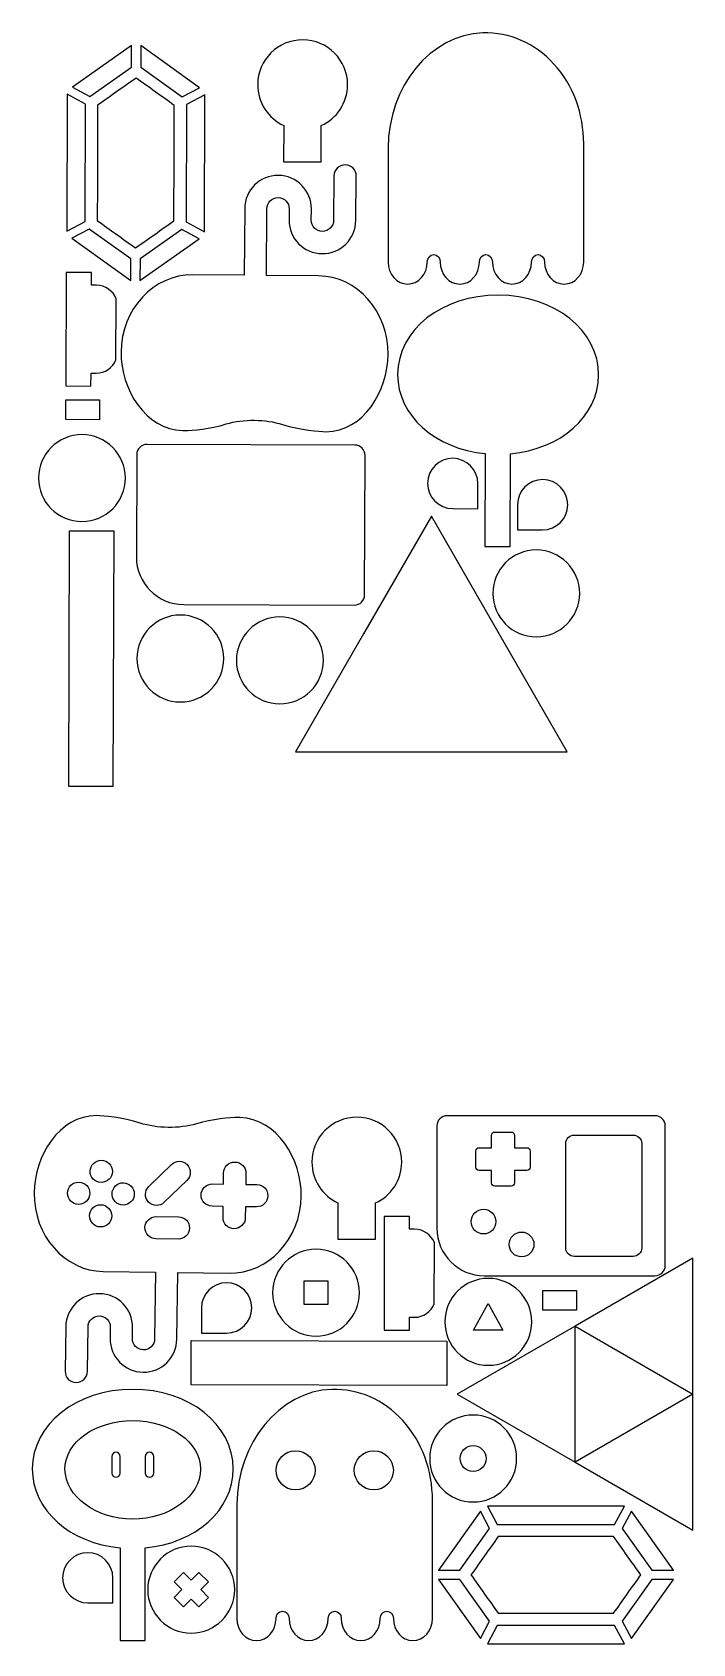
# Model space of a CAD drawing. Extents: x 10 to 3877, y -272 to 1728.
# Drawn here: x 3380 to 3606, y 1176 to 1728 of the extents above; entities that cross this region are included whole.
import ezdxf

# ---------------------------------------------------------------- set-up
doc = ezdxf.new("R2010")
doc.units = 0
doc.layers.add('Calque_1', color=7, linetype='CONTINUOUS')

msp = doc.modelspace()

# ---------------------------------------------------------------- linework, layer by layer
at = {"layer": 'Calque_1', "color": 7}
for p, q in [((3413.65961, 1723.258439), (3393.400014, 1708.977454)), ((3413.634637, 1715.894893), (3413.65961, 1723.258439)), ((3416.805562, 1723.24777), (3416.78059, 1715.884224)), ((3436.967657, 1708.8297), (3416.805562, 1723.24777)), ((3472.304803, 1725.230854), (3472.304803, 1725.230854)), ((3399.319421, 1705.803824), (3413.634637, 1715.894893)), ((3416.78059, 1715.884224), (3431.027032, 1705.696292)), ((3558.352519, 1716.937118), (3558.352519, 1716.937118)), ((3391.581457, 1706.576401), (3391.422283, 1659.641258)), ((3397.86184, 1703.208361), (3391.581457, 1706.576401)), ((3393.400014, 1708.977454), (3399.319421, 1705.803824)), ((3431.027032, 1705.696292), (3436.967657, 1708.8297)), ((3438.770059, 1706.416367), (3432.466804, 1703.091002)), ((3438.61089, 1659.482664), (3438.770059, 1706.416367)), ((3397.725366, 1662.966623), (3397.86184, 1703.208361)), ((3402.03889, 1702.844312), (3402.03889, 1702.844312)), ((3432.466804, 1703.091002), (3432.330329, 1662.849265)), ((3465.760241, 1695.888807), (3465.716314, 1683.445093)), ((3478.597948, 1683.39962), (3478.641875, 1695.843334)), ((3568.523332, 1649.099921), (3568.523332, 1689.618921)), ((3501.530007, 1688.138846), (3501.530007, 1649.100104)), ((3465.716314, 1683.445093), (3478.597948, 1683.39962)), ((3482.982812, 1678.612223), (3482.852259, 1663.368082)), ((3490.47424, 1663.302806), (3490.604793, 1678.546947)), ((3452.396614, 1667.440179), (3452.200783, 1644.573878)), ((3459.822586, 1644.508604), (3460.018417, 1667.374905)), ((3467.640577, 1667.309627), (3467.607939, 1663.498637)), ((3391.422283, 1659.641258), (3397.725366, 1662.966623)), ((3432.330329, 1662.849265), (3438.61089, 1659.482664)), ((3475.230277, 1663.433358), (3475.262915, 1667.244348)), ((3399.165309, 1660.361333), (3393.224513, 1657.227925)), ((3393.224513, 1657.227925), (3413.386779, 1642.809855)), ((3413.411752, 1650.173401), (3399.165309, 1660.361333)), ((3416.532737, 1642.800626), (3436.792155, 1657.080171)), ((3430.87292, 1660.253801), (3416.557704, 1650.162732)), ((3436.792155, 1657.080171), (3430.87292, 1660.253801)), ((3391.249918, 1645.554341), (3391.112592, 1606.652773)), ((3399.885895, 1645.523855), (3391.249918, 1645.554341)), ((3399.87041, 1641.137297), (3399.885895, 1645.523855)), ((3413.386779, 1642.809855), (3413.411752, 1650.173401)), ((3416.557704, 1650.162732), (3416.532737, 1642.800626)), ((3401.616278, 1641.131134), (3399.87041, 1641.137297)), ((3452.200783, 1644.573878), (3434.643216, 1644.724244)), ((3477.700282, 1644.355496), (3459.822586, 1644.508604)), ((3477.700282, 1644.355496), (3477.700282, 1644.355496)), ((3408.307112, 1615.561264), (3408.381115, 1636.524849)), ((3539.308143, 1637.749587), (3539.308143, 1637.749587)), ((3391.112592, 1606.652773), (3399.748569, 1606.622288)), ((3399.748569, 1606.622288), (3399.764055, 1611.009017)), ((3399.764055, 1611.009017), (3401.509923, 1611.002853)), ((3391.088691, 1595.121226), (3391.112586, 1601.89027)), ((3391.112586, 1601.89027), (3402.671909, 1601.849464)), ((3402.671909, 1601.849464), (3402.648013, 1595.080421)), ((3402.648013, 1595.080421), (3391.088691, 1595.121226)), ((3431.194364, 1591.395106), (3431.563976, 1591.39194)), ((3490.130903, 1586.387178), (3418.944443, 1586.628597)), ((3415.421662, 1583.1299), (3415.302799, 1548.081211)), ((3493.467781, 1535.069534), (3493.629872, 1582.864668)), ((3523.713446, 1581.850022), (3523.713446, 1581.850022)), ((3534.819981, 1583.456497), (3534.712231, 1551.684478)), ((3543.320201, 1551.655286), (3543.427952, 1583.427305)), ((3554.499008, 1574.572226), (3554.499008, 1574.572226)), ((3532.263031, 1564.604889), (3532.292224, 1573.212859)), ((3523.655061, 1564.634081), (3532.263031, 1564.604889)), ((3545.861844, 1565.993448), (3545.832652, 1557.385478)), ((3392.113729, 1469.479802), (3392.422787, 1557.029703)), ((3392.422787, 1557.029703), (3407.593543, 1556.976149)), ((3396.656212, 1560.204699), (3396.656212, 1560.204699)), ((3407.593543, 1556.976149), (3407.284485, 1469.426248)), ((3516.343859, 1562.003011), (3493.062102, 1521.677307)), ((3539.625871, 1521.677307), (3516.343859, 1562.003011)), ((3545.832652, 1557.385478), (3554.440622, 1557.356285)), ((3534.712231, 1551.684478), (3543.320201, 1551.655286)), ((3493.467781, 1535.069534), (3493.467781, 1535.069534)), ((3567.170009, 1535.588266), (3567.170009, 1535.588266)), ((3431.504034, 1531.768489), (3489.944998, 1531.570294)), ((3430.372968, 1528.152128), (3430.372968, 1528.152128)), ((3464.455702, 1527.508293), (3464.455702, 1527.508293)), ((3493.062102, 1521.677307), (3469.779833, 1481.352133)), ((3562.907619, 1481.352133), (3539.625871, 1521.677307)), ((3469.779833, 1481.352133), (3516.343859, 1481.352133)), ((3516.343859, 1481.352133), (3562.907619, 1481.352133)), ((3407.284485, 1469.426248), (3392.113729, 1469.479802)), ((3450.75021, 1356.00454), (3450.380619, 1356.009567)), ((3490.847285, 1356.138138), (3490.847285, 1356.138138)), ((3518.248947, 1353.128099), (3518.248947, 1318.079209)), ((3592.946711, 1356.638723), (3521.759842, 1356.638723)), ((3596.457606, 1305.332691), (3596.457606, 1353.128099)), ((3536.986193, 1345.681683), (3536.986193, 1349.914931)), ((3538.129512, 1351.058385), (3543.664026, 1351.058385)), ((3544.807344, 1349.914931), (3544.807344, 1345.681412)), ((3562.376191, 1311.322878), (3562.376191, 1347.137777)), ((3565.257874, 1350.020003), (3585.510462, 1350.020003)), ((3585.510462, 1350.020003), (3585.510462, 1350.020138)), ((3588.392146, 1347.137912), (3588.392146, 1311.322878)), ((3531.609085, 1339.004122), (3531.609085, 1344.538364)), ((3532.752403, 1345.681683), (3536.986193, 1345.681683)), ((3544.807344, 1345.681412), (3549.04127, 1345.681412)), ((3550.184453, 1344.538093), (3550.184453, 1339.003444)), ((3403.318897, 1341.403645), (3403.318897, 1341.403645)), ((3419.559953, 1332.442729), (3427.285367, 1339.960784)), ((3445.134309, 1333.211679), (3445.186148, 1337.022456)), ((3452.807704, 1336.918779), (3452.755865, 1333.108001)), ((3536.986193, 1337.860939), (3532.752403, 1337.860939)), ((3536.986193, 1333.626878), (3536.986193, 1337.860939)), ((3549.04127, 1337.860397), (3544.807344, 1337.860397)), ((3544.807344, 1337.860397), (3544.807344, 1333.626335)), ((3395.593484, 1333.88559), (3395.593484, 1333.88559)), ((3410.836952, 1333.678231), (3410.836952, 1333.678231)), ((3419.559953, 1332.442729), (3419.559953, 1332.442729)), ((3432.60071, 1334.499017), (3424.875296, 1326.980962)), ((3441.323532, 1333.263517), (3445.134309, 1333.211679)), ((3441.323532, 1333.263517), (3441.323532, 1333.263517)), ((3452.755865, 1333.108001), (3456.567, 1333.056158)), ((3538.129648, 1332.48383), (3538.129512, 1332.48383)), ((3538.129648, 1332.483288), (3538.129648, 1332.48383)), ((3543.664026, 1332.483288), (3538.129648, 1332.483288)), ((3403.111538, 1326.160176), (3403.111538, 1326.160176)), ((3445.030987, 1325.58994), (3441.220209, 1325.641778)), ((3444.979148, 1321.779162), (3445.030987, 1325.58994)), ((3452.652545, 1325.486441), (3452.600704, 1321.675485)), ((3456.463323, 1325.434602), (3452.652545, 1325.486441)), ((3484.355383, 1326.784394), (3484.333785, 1314.340622)), ((3497.21548, 1314.318263), (3497.237079, 1326.762036)), ((3422.113946, 1322.090201), (3429.73568, 1321.986521)), ((3500.2366, 1322.127276), (3500.169079, 1283.225525)), ((3508.872618, 1322.112287), (3500.2366, 1322.127276)), ((3508.865005, 1317.725708), (3508.872618, 1322.112287)), ((3529.980266, 1320.373438), (3529.980266, 1320.373438)), ((3429.631822, 1314.364789), (3422.010087, 1314.468469)), ((3429.631822, 1314.364789), (3429.631822, 1314.364789)), ((3484.333785, 1314.340622), (3497.21548, 1314.318263)), ((3510.610881, 1317.722678), (3508.865005, 1317.725708)), ((3517.347587, 1292.164855), (3517.383973, 1313.128538)), ((3543.014884, 1312.552559), (3543.014884, 1312.552559)), ((3585.510462, 1308.440923), (3565.257874, 1308.440923)), ((3403.97805, 1303.279134), (3421.854748, 1303.035955)), ((3403.97805, 1303.279134), (3403.97805, 1303.279134)), ((3421.854748, 1303.035955), (3421.543711, 1280.17093)), ((3429.165088, 1280.067256), (3429.476125, 1302.93228)), ((3429.476125, 1302.93228), (3447.032712, 1302.693455)), ((3605.891145, 1307.789895), (3565.565203, 1284.508111)), ((3596.457606, 1305.332691), (3596.457606, 1305.332691)), ((3605.891145, 1261.22634), (3605.891145, 1307.789895)), ((3446.205374, 1299.412551), (3446.205374, 1299.412551)), ((3472.822078, 1291.987451), (3472.822078, 1300.042372)), ((3472.822078, 1300.042372), (3480.876999, 1300.042372)), ((3480.876999, 1300.042372), (3480.876999, 1291.987451)), ((3534.50541, 1301.821525), (3592.946711, 1301.821525)), ((3480.876999, 1291.987451), (3472.822078, 1291.987451)), ((3491.737696, 1296.014988), (3491.737696, 1296.014988)), ((3530.821865, 1283.123738), (3535.850636, 1292.257933)), ((3535.850636, 1292.257933), (3540.879559, 1283.123738)), ((3554.514717, 1290.018535), (3554.526466, 1296.787611)), ((3554.526466, 1296.787611), (3566.085843, 1296.767547)), ((3566.085843, 1296.767547), (3566.074094, 1289.998472)), ((3437.597356, 1290.804531), (3437.597356, 1282.196511)), ((3508.805097, 1283.210535), (3508.812711, 1287.597285)), ((3508.812711, 1287.597285), (3510.558588, 1287.594255)), ((3566.074094, 1289.998472), (3554.514717, 1290.018535)), ((3391.108792, 1284.396424), (3390.901435, 1269.153135)), ((3398.52299, 1269.049457), (3398.730347, 1284.292747)), ((3406.351903, 1284.18907), (3406.300064, 1280.378292)), ((3413.921977, 1280.27461), (3413.973816, 1284.085388)), ((3437.597356, 1282.196511), (3446.205374, 1282.196511)), ((3500.169079, 1283.225525), (3508.805097, 1283.210535)), ((3565.565203, 1284.508111), (3525.240055, 1261.22634)), ((3540.879559, 1283.123738), (3530.821865, 1283.123738)), ((3565.565203, 1284.508111), (3605.891145, 1261.22634)), ((3565.565203, 1237.94454), (3565.565203, 1284.508111)), ((3434.07547, 1264.430007), (3434.101802, 1279.600835)), ((3434.101802, 1279.600835), (3521.652117, 1279.448875)), ((3521.652117, 1279.448875), (3521.625785, 1264.278047)), ((3535.850636, 1271.137797), (3535.850636, 1271.137797)), ((3521.625785, 1264.278047), (3434.07547, 1264.430007)), ((3414.057177, 1262.905864), (3414.057177, 1262.905864)), ((3525.240055, 1261.22634), (3565.565203, 1237.94454)), ((3605.891145, 1261.22634), (3565.565203, 1237.94454)), ((3605.891145, 1214.662237), (3605.891145, 1261.22634)), ((3530.665342, 1254.100334), (3530.665342, 1254.100334)), ((3506.555158, 1252.231598), (3506.555158, 1252.231598)), ((3406.883827, 1239.951144), (3406.883827, 1234.212464)), ((3408.318497, 1241.385814), (3408.318497, 1241.385814)), ((3409.753167, 1234.212464), (3409.753167, 1239.951144)), ((3418.361187, 1239.951144), (3418.361187, 1234.212464)), ((3419.795857, 1241.385814), (3419.795857, 1241.385814)), ((3421.230527, 1234.212464), (3421.230527, 1239.951144)), ((3565.565203, 1237.94454), (3605.891145, 1214.662237)), ((3463.131378, 1235.16534), (3463.131378, 1235.16534)), ((3530.665342, 1234.771454), (3530.665342, 1234.771454)), ((3496.628177, 1228.465974), (3496.628177, 1228.465974)), ((3449.732646, 1223.433327), (3449.732646, 1184.394584)), ((3516.725971, 1184.394402), (3516.725971, 1224.913401)), ((3533.137704, 1221.123299), (3518.788094, 1200.912253)), ((3536.291241, 1215.193163), (3533.137704, 1221.123299)), ((3582.480323, 1222.933703), (3535.544911, 1222.933703)), ((3535.544911, 1222.933703), (3538.891632, 1216.641934)), ((3579.133601, 1216.641934), (3582.480323, 1222.933703)), ((3584.88753, 1221.123299), (3581.733993, 1215.193163)), ((3599.23714, 1200.912253), (3584.88753, 1221.123299)), ((3414.057177, 1218.431094), (3414.057177, 1218.431094)), ((3526.151682, 1200.912253), (3536.291241, 1215.193163)), ((3538.891632, 1216.641934), (3579.133601, 1216.641934)), ((3581.733993, 1215.193163), (3591.873552, 1200.912253)), ((3434.085253, 1209.180126), (3434.085253, 1209.180126)), ((3578.783721, 1212.463674), (3578.783721, 1212.463674)), ((3398.652144, 1206.953734), (3398.652144, 1206.953734)), ((3409.753167, 1208.597866), (3409.753167, 1176.825665)), ((3418.361187, 1176.825665), (3418.361187, 1208.597866)), ((3407.260164, 1189.737695), (3407.260164, 1198.345714)), ((3428.201249, 1196.936395), (3431.440903, 1200.176048)), ((3431.440903, 1200.176048), (3434.085253, 1197.531698)), ((3434.085253, 1197.531698), (3436.729603, 1200.176048)), ((3436.729603, 1200.176048), (3439.969257, 1196.936395)), ((3518.788094, 1200.912253), (3526.151682, 1200.912253)), ((3591.873552, 1200.912253), (3599.23714, 1200.912253)), ((3430.845599, 1194.292045), (3428.201249, 1196.936395)), ((3428.201249, 1191.647694), (3430.845599, 1194.292045)), ((3439.969257, 1196.936395), (3437.324906, 1194.292045)), ((3437.324906, 1194.292045), (3439.969257, 1191.647542)), ((3526.151682, 1197.766283), (3518.789534, 1197.766283)), ((3518.789534, 1197.766283), (3533.137704, 1177.555409)), ((3536.291241, 1183.485373), (3526.151682, 1197.766283)), ((3591.873552, 1197.766283), (3581.733993, 1183.485373)), ((3584.88753, 1177.555409), (3599.23714, 1197.766283)), ((3599.23714, 1197.766283), (3591.873552, 1197.766283)), ((3398.652144, 1189.737695), (3407.260164, 1189.737695)), ((3431.440903, 1188.408041), (3428.201249, 1191.647694)), ((3434.085253, 1191.052391), (3431.440903, 1188.408041)), ((3436.729603, 1188.407888), (3434.085253, 1191.052391)), ((3439.969257, 1191.647542), (3436.729603, 1188.407888)), ((3533.137704, 1177.555409), (3536.291241, 1183.485373)), ((3538.891632, 1182.036774), (3535.546351, 1175.744833)), ((3579.133601, 1182.036774), (3538.891632, 1182.036774)), ((3582.480323, 1175.744833), (3579.133601, 1182.036774)), ((3581.733993, 1183.485373), (3584.88753, 1177.555409)), ((3409.753167, 1176.825665), (3418.361187, 1176.825665)), ((3535.546351, 1175.744833), (3582.480323, 1175.744833))]:
    msp.add_line(p, q, dxfattribs=at)
for points in [[(3472.304803, 1725.230854), (3463.818961, 1725.26081), (3456.890801, 1718.381392), (3456.860846, 1709.89555)], [(3487.640108, 1709.786896), (3487.670063, 1718.272739), (3480.790646, 1725.200898), (3472.304803, 1725.230854)], [(3533.997595, 1727.598873), (3516.095505, 1726.993008), (3501.530007, 1709.198317), (3501.530007, 1688.138846)], [(3558.352519, 1716.937118), (3551.794865, 1724.123815), (3543.193959, 1727.822985), (3533.997595, 1727.598873)], [(3415.194708, 1712.116623), (3410.809435, 1709.025853), (3406.424163, 1705.935083), (3402.03889, 1702.844312)], [(3428.287668, 1702.755293), (3423.923347, 1705.875737), (3419.559028, 1708.99618), (3415.194708, 1712.116623)], [(3568.523332, 1689.618921), (3568.523332, 1699.93809), (3564.912266, 1709.748207), (3558.352519, 1716.937118)], [(3456.860846, 1709.89555), (3456.838832, 1703.708063), (3460.490902, 1698.349602), (3465.760241, 1695.888807)], [(3478.641875, 1695.843334), (3483.928456, 1698.266866), (3487.618266, 1703.59941), (3487.640108, 1709.786896)], [(3402.03889, 1702.844312), (3401.99419, 1689.66372), (3401.94949, 1676.483128), (3401.90479, 1663.302536)], [(3428.153567, 1663.213517), (3428.198267, 1676.394109), (3428.242968, 1689.574701), (3428.287668, 1702.755293)], [(3463.92768, 1678.775414), (3457.624263, 1678.829398), (3452.450598, 1673.743597), (3452.396614, 1667.440179)], [(3475.262915, 1667.244348), (3475.316899, 1673.547766), (3470.231098, 1678.721431), (3463.92768, 1678.775414)], [(3486.826441, 1682.390575), (3484.71899, 1682.408624), (3483.000829, 1680.715923), (3482.982812, 1678.612223)], [(3490.604793, 1678.546947), (3490.62281, 1680.650647), (3488.933892, 1682.372527), (3486.826441, 1682.390575)], [(3460.018417, 1667.374905), (3460.036401, 1669.474853), (3461.758346, 1671.171274), (3463.862046, 1671.153257)], [(3463.862046, 1671.153257), (3465.965745, 1671.135241), (3467.65856, 1669.409397), (3467.640577, 1667.309627)], [(3401.90479, 1663.302536), (3406.268998, 1660.181989), (3410.633205, 1657.061441), (3414.997413, 1653.940895)], [(3414.997413, 1653.940895), (3419.382798, 1657.031768), (3423.768182, 1660.122642), (3428.153567, 1663.213517)], [(3467.607939, 1663.498637), (3467.553955, 1657.195219), (3472.639756, 1652.021554), (3478.943174, 1651.967571)], [(3479.00863, 1659.589729), (3476.90493, 1659.607745), (3475.212295, 1661.333588), (3475.230277, 1663.433358)], [(3478.943174, 1651.967571), (3485.246591, 1651.913587), (3490.420256, 1656.999388), (3490.47424, 1663.302806)], [(3482.852259, 1663.368082), (3482.834274, 1661.268133), (3481.11233, 1659.571713), (3479.00863, 1659.589729)], [(3514.928739, 1649.099921), (3514.928739, 1650.491377), (3515.929825, 1651.621797), (3517.16182, 1651.621797)], [(3517.16182, 1651.621797), (3518.393785, 1651.621797), (3519.394871, 1650.491255), (3519.394871, 1649.099921)], [(3532.793603, 1649.099921), (3532.793603, 1650.491377), (3533.79469, 1651.621797), (3535.026685, 1651.621797)], [(3535.026685, 1651.621797), (3536.258649, 1651.621797), (3537.259736, 1650.491255), (3537.259736, 1649.099921)], [(3550.658467, 1649.099921), (3550.658467, 1650.491377), (3551.659554, 1651.621797), (3552.891549, 1651.621797)], [(3552.891549, 1651.621797), (3554.123513, 1651.621797), (3555.1246, 1650.491255), (3555.1246, 1649.099921)], [(3501.530007, 1649.100104), (3501.530007, 1644.928014), (3504.535239, 1641.534112), (3508.229373, 1641.534112)], [(3508.229373, 1641.534112), (3511.923537, 1641.534112), (3514.928739, 1644.928014), (3514.928739, 1649.099921)], [(3519.394871, 1649.099921), (3519.394871, 1644.928014), (3522.400104, 1641.534112), (3526.094237, 1641.534112)], [(3526.094237, 1641.534112), (3529.788401, 1641.534112), (3532.793603, 1644.928014), (3532.793603, 1649.099921)], [(3537.259736, 1649.099921), (3537.259736, 1644.928014), (3540.264968, 1641.534112), (3543.959102, 1641.534112)], [(3543.959102, 1641.534112), (3547.653266, 1641.534112), (3550.658467, 1644.928014), (3550.658467, 1649.099921)], [(3555.1246, 1649.099921), (3555.1246, 1644.928014), (3558.129832, 1641.534112), (3561.823966, 1641.534112)], [(3561.823966, 1641.534112), (3565.51813, 1641.534112), (3568.523332, 1644.928014), (3568.523332, 1649.099921)], [(3408.381115, 1636.524849), (3407.306815, 1639.211942), (3404.68326, 1641.120307), (3401.616278, 1641.131134)], [(3434.643216, 1644.724244), (3421.209085, 1644.839296), (3410.176508, 1632.966147), (3410.050523, 1618.255433)], [(3501.515727, 1617.472109), (3501.641712, 1632.182823), (3490.958985, 1644.241946), (3477.700282, 1644.355496)], [(3539.308143, 1637.749587), (3520.000466, 1637.815066), (3504.835654, 1625.892671), (3504.783818, 1610.607784)], [(3573.647582, 1610.374242), (3573.699418, 1625.659129), (3558.615821, 1637.684107), (3539.308143, 1637.749587)], [(3410.050523, 1618.255433), (3409.941479, 1605.522834), (3418.409916, 1591.687538), (3431.194364, 1591.395106)], [(3401.509923, 1611.002853), (3404.576905, 1610.992027), (3407.213868, 1612.881822), (3408.307112, 1615.561264)], [(3480.250082, 1590.974984), (3493.248124, 1591.111462), (3501.407498, 1604.834727), (3501.515727, 1617.472109)], [(3504.783818, 1610.607784), (3504.735903, 1596.479236), (3517.622479, 1585.144615), (3534.819981, 1583.456497)], [(3543.427952, 1583.427305), (3560.636508, 1584.998739), (3573.599666, 1596.245694), (3573.647582, 1610.374242)], [(3431.563976, 1591.39194), (3434.921571, 1591.363185), (3440.380405, 1591.926188), (3446.081283, 1593.611579)], [(3446.081283, 1593.611579), (3452.053556, 1595.382188), (3459.450804, 1595.318836), (3465.384225, 1593.450017)], [(3465.384225, 1593.450017), (3471.465854, 1591.530441), (3478.024597, 1591.020663), (3480.250082, 1590.974984)], [(3396.656212, 1589.980862), (3388.44689, 1589.980862), (3381.76813, 1583.302102), (3381.76813, 1575.092781)], [(3411.544293, 1575.092781), (3411.544293, 1583.302102), (3404.865533, 1589.980862), (3396.656212, 1589.980862)], [(3418.944443, 1586.628597), (3417.005571, 1586.635173), (3415.428232, 1585.067145), (3415.421662, 1583.1299)], [(3493.629872, 1582.864668), (3493.636442, 1584.802048), (3492.069774, 1586.380603), (3490.130903, 1586.387178)], [(3523.713446, 1581.850022), (3518.96615, 1581.866122), (3515.092383, 1578.01854), (3515.076283, 1573.271245)], [(3532.292224, 1573.212859), (3532.308324, 1577.960155), (3528.460742, 1581.833922), (3523.713446, 1581.850022)], [(3381.76813, 1575.092781), (3381.76813, 1566.883459), (3388.44689, 1560.204699), (3396.656212, 1560.204699)], [(3396.656212, 1560.204699), (3404.865533, 1560.204699), (3411.544293, 1566.883459), (3411.544293, 1575.092781)], [(3554.499008, 1574.572226), (3549.751712, 1574.588326), (3545.877944, 1570.740744), (3545.861844, 1565.993448)], [(3563.077785, 1565.935063), (3563.093885, 1570.682359), (3559.246303, 1574.556126), (3554.499008, 1574.572226)], [(3515.076283, 1573.271245), (3515.060183, 1568.523949), (3518.907765, 1564.650181), (3523.655061, 1564.634081)], [(3554.440622, 1557.356285), (3559.187918, 1557.340185), (3563.061686, 1561.187767), (3563.077785, 1565.935063)], [(3415.302799, 1548.081211), (3415.272348, 1539.102151), (3422.526465, 1531.798935), (3431.504034, 1531.768489)], [(3552.281928, 1550.476348), (3544.072606, 1550.476348), (3537.393846, 1543.797588), (3537.393846, 1535.588266)], [(3567.170009, 1535.588266), (3567.170009, 1543.797588), (3560.491249, 1550.476348), (3552.281928, 1550.476348)], [(3489.944998, 1531.570294), (3491.88387, 1531.563719), (3493.46121, 1533.131882), (3493.467781, 1535.069534)], [(3537.393846, 1535.588266), (3537.393846, 1527.378945), (3544.072606, 1520.700185), (3552.281928, 1520.700185)], [(3552.281928, 1520.700185), (3560.491249, 1520.700185), (3567.170009, 1527.378945), (3567.170009, 1535.588266)], [(3430.372968, 1528.152128), (3422.163646, 1528.152128), (3415.484886, 1521.473368), (3415.484886, 1513.264046)], [(3445.261049, 1513.264046), (3445.261049, 1521.473368), (3438.582289, 1528.152128), (3430.372968, 1528.152128)], [(3464.455702, 1527.508293), (3456.246381, 1527.508293), (3449.567621, 1520.829533), (3449.567621, 1512.62021)], [(3479.343784, 1512.62021), (3479.343784, 1520.829533), (3472.665024, 1527.508293), (3464.455702, 1527.508293)], [(3415.484886, 1513.264046), (3415.484886, 1505.054725), (3422.163646, 1498.375965), (3430.372968, 1498.375965)], [(3430.372968, 1498.375965), (3438.582289, 1498.375965), (3445.261049, 1505.054725), (3445.261049, 1513.264046)], [(3449.567621, 1512.62021), (3449.567621, 1504.410888), (3456.246381, 1497.732129), (3464.455702, 1497.732129)], [(3464.455702, 1497.732129), (3472.665024, 1497.732129), (3479.343784, 1504.410888), (3479.343784, 1512.62021)], [(3401.697231, 1356.671815), (3388.698667, 1356.600827), (3380.470254, 1342.918847), (3380.298355, 1330.282169)], [(3416.550429, 1354.121914), (3410.47855, 1356.072107), (3403.922458, 1356.614924), (3401.697231, 1356.671815)], [(3435.852312, 1353.8631), (3429.871195, 1352.122604), (3422.47436, 1352.223224), (3416.550429, 1354.121914)], [(3450.380619, 1356.009567), (3447.023211, 1356.055239), (3441.56161, 1355.519747), (3435.852312, 1353.8631)], [(3471.758451, 1329.038023), (3471.931645, 1341.769912), (3463.533022, 1355.647699), (3450.75021, 1356.00454)], [(3490.847285, 1356.138138), (3482.361402, 1356.152867), (3475.445598, 1349.261028), (3475.430869, 1340.775145)], [(3506.210277, 1340.721722), (3506.225006, 1349.207605), (3499.333167, 1356.123409), (3490.847285, 1356.138138)], [(3521.759842, 1356.638723), (3519.820959, 1356.638723), (3518.248947, 1355.065355), (3518.248947, 1353.128099)], [(3596.457606, 1353.128099), (3596.457606, 1355.065491), (3594.885593, 1356.638723), (3592.946711, 1356.638723)], [(3536.986193, 1349.914931), (3536.986193, 1350.546447), (3537.498131, 1351.058385), (3538.129512, 1351.058385)], [(3543.664026, 1351.058385), (3544.295406, 1351.058385), (3544.807344, 1350.546447), (3544.807344, 1349.914931)], [(3562.376191, 1347.137777), (3562.376191, 1348.728905), (3563.665526, 1350.020003), (3565.257874, 1350.020003)], [(3585.510462, 1350.020138), (3587.102675, 1350.020138), (3588.392146, 1348.729041), (3588.392146, 1347.137912)], [(3531.609085, 1344.538364), (3531.609085, 1345.169745), (3532.120751, 1345.681683), (3532.752403, 1345.681683)], [(3549.04127, 1345.681412), (3549.672651, 1345.681412), (3550.184453, 1345.169474), (3550.184453, 1344.538093)], [(3403.215218, 1333.781911), (3401.111636, 1333.810526), (3399.427663, 1335.540945), (3399.456279, 1337.644527)], [(3399.456279, 1337.644527), (3399.484894, 1339.748109), (3401.215315, 1341.43226), (3403.318897, 1341.403645)], [(3407.077837, 1337.541029), (3407.049221, 1335.437446), (3405.3188, 1333.753295), (3403.215218, 1333.781911)], [(3403.318897, 1341.403645), (3405.42248, 1341.37503), (3407.106452, 1339.644611), (3407.077837, 1337.541029)], [(3427.285367, 1339.960784), (3428.038589, 1340.693788), (3429.019184, 1341.05404), (3429.994878, 1341.040767)], [(3429.994878, 1341.040767), (3430.970393, 1341.027497), (3431.941005, 1340.640703), (3432.67401, 1339.887481)], [(3432.67401, 1339.887481), (3434.143719, 1338.377235), (3434.110956, 1335.968726), (3432.60071, 1334.499017)], [(3445.186148, 1337.022456), (3445.214763, 1339.126039), (3446.941431, 1340.810062), (3449.048764, 1340.781396)], [(3449.048764, 1340.781396), (3451.156098, 1340.752729), (3452.836319, 1339.022361), (3452.807704, 1336.918779)], [(3475.430869, 1340.775145), (3475.419958, 1334.58763), (3479.081638, 1329.23573), (3484.355383, 1326.784394)], [(3497.237079, 1326.762036), (3502.519302, 1329.19505), (3506.199537, 1334.534206), (3506.210277, 1340.721722)], [(3532.752403, 1337.860939), (3532.120887, 1337.860939), (3531.609085, 1338.372605), (3531.609085, 1339.004122)], [(3550.184453, 1339.003444), (3550.184453, 1338.372063), (3549.672922, 1337.860397), (3549.04127, 1337.860397)], [(3391.730867, 1330.126651), (3391.759483, 1332.230233), (3393.489901, 1333.914206), (3395.593484, 1333.88559)], [(3395.593484, 1333.88559), (3397.697066, 1333.856975), (3399.381038, 1332.126556), (3399.352423, 1330.022974)], [(3406.974336, 1329.919292), (3407.002951, 1332.022874), (3408.73337, 1333.706846), (3410.836952, 1333.678231)], [(3410.836952, 1333.678231), (3412.940534, 1333.649616), (3414.624507, 1331.919197), (3414.595891, 1329.815615)], [(3419.486831, 1327.054262), (3418.016943, 1328.564511), (3418.049706, 1330.97302), (3419.559953, 1332.442729)], [(3437.46127, 1329.504395), (3437.489885, 1331.607977), (3439.216198, 1333.292184), (3441.323532, 1333.263517)], [(3456.567, 1333.056158), (3458.674334, 1333.027492), (3460.354555, 1331.297124), (3460.325939, 1329.193542)], [(3538.129512, 1332.48383), (3537.498131, 1332.48383), (3536.986193, 1332.995768), (3536.986193, 1333.626878)], [(3544.807344, 1333.626335), (3544.807344, 1332.995225), (3544.295678, 1332.483288), (3543.664026, 1332.483288)], [(3380.298355, 1330.282169), (3380.098254, 1315.572278), (3390.720088, 1303.459484), (3403.97805, 1303.279134)], [(3395.489806, 1326.264035), (3393.386224, 1326.29265), (3391.702252, 1328.023069), (3391.730867, 1330.126651)], [(3399.352423, 1330.022974), (3399.323807, 1327.919392), (3397.593389, 1326.235419), (3395.489806, 1326.264035)], [(3399.248922, 1322.401237), (3399.277537, 1324.50482), (3401.007956, 1326.188792), (3403.111538, 1326.160176)], [(3403.111538, 1326.160176), (3405.21512, 1326.131561), (3406.899093, 1324.401142), (3406.870477, 1322.29756)], [(3410.733275, 1326.056675), (3408.629693, 1326.085291), (3406.94572, 1327.81571), (3406.974336, 1329.919292)], [(3414.595891, 1329.815615), (3414.567276, 1327.712032), (3412.836857, 1326.02806), (3410.733275, 1326.056675)], [(3424.875296, 1326.980962), (3423.365049, 1325.511253), (3420.956541, 1325.544016), (3419.486831, 1327.054262)], [(3441.220209, 1325.641778), (3439.112876, 1325.670445), (3437.432655, 1327.400812), (3437.46127, 1329.504395)], [(3447.032712, 1302.693455), (3460.466092, 1302.510718), (3471.55835, 1314.328132), (3471.758451, 1329.038023)], [(3460.325939, 1329.193542), (3460.297324, 1327.089959), (3458.570656, 1325.405936), (3456.463323, 1325.434602)], [(3403.007861, 1318.538621), (3400.904279, 1318.567236), (3399.220306, 1320.297655), (3399.248922, 1322.401237)], [(3406.870477, 1322.29756), (3406.841862, 1320.193978), (3405.111443, 1318.510006), (3403.007861, 1318.538621)], [(3418.251148, 1318.331085), (3418.279764, 1320.434668), (3420.006434, 1322.11887), (3422.113946, 1322.090201)], [(3429.73568, 1321.986521), (3431.843014, 1321.957855), (3433.523235, 1320.227487), (3433.494619, 1318.123905)], [(3448.738088, 1317.916545), (3446.630754, 1317.945212), (3444.950533, 1319.67558), (3444.979148, 1321.779162)], [(3452.600704, 1321.675485), (3452.572089, 1319.571902), (3450.845421, 1317.887879), (3448.738088, 1317.916545)], [(3529.980266, 1320.373438), (3529.980266, 1322.713086), (3531.876713, 1324.609533), (3534.216496, 1324.609533)], [(3534.216496, 1316.137208), (3531.876713, 1316.136937), (3529.980266, 1318.033655), (3529.980266, 1320.373438)], [(3534.216496, 1324.609533), (3536.556144, 1324.609533), (3538.452863, 1322.713086), (3538.452863, 1320.373438)], [(3538.452863, 1320.373438), (3538.452863, 1318.033655), (3536.556415, 1316.137208), (3534.216496, 1316.137208)], [(3422.010087, 1314.468469), (3419.902754, 1314.497135), (3418.222533, 1316.227503), (3418.251148, 1318.331085)], [(3433.494619, 1318.123905), (3433.466004, 1316.020322), (3431.739334, 1314.33612), (3429.631822, 1314.364789)], [(3517.383973, 1313.128538), (3516.304853, 1315.8137), (3513.677878, 1317.717355), (3510.610881, 1317.722678)], [(3518.248947, 1318.079209), (3518.248947, 1309.100097), (3525.52779, 1301.821525), (3534.50541, 1301.821525)], [(3543.014884, 1312.552559), (3543.014884, 1314.892342), (3544.911196, 1316.788518), (3547.251115, 1316.788518)], [(3547.251115, 1316.788518), (3549.590898, 1316.788518), (3551.487481, 1314.892342), (3551.487481, 1312.552559)], [(3476.849615, 1310.903069), (3468.640293, 1310.903069), (3461.961534, 1304.22431), (3461.961534, 1296.014988)], [(3491.737696, 1296.014988), (3491.737696, 1304.22431), (3485.058936, 1310.903069), (3476.849615, 1310.903069)], [(3547.251115, 1308.316193), (3544.911331, 1308.316193), (3543.014884, 1310.21264), (3543.014884, 1312.552559)], [(3551.487481, 1312.552559), (3551.487481, 1310.21264), (3549.591169, 1308.316193), (3547.251115, 1308.316193)], [(3565.257874, 1308.440923), (3563.665526, 1308.440923), (3562.376191, 1309.731749), (3562.376191, 1311.322878)], [(3588.392146, 1311.322878), (3588.392146, 1309.731749), (3587.102675, 1308.440923), (3585.510462, 1308.440923)], [(3592.946711, 1301.821525), (3594.885593, 1301.821525), (3596.457606, 1303.395028), (3596.457606, 1305.332691)], [(3446.205374, 1299.412551), (3441.458053, 1299.412551), (3437.597356, 1295.551854), (3437.597356, 1290.804531)], [(3454.813394, 1290.804531), (3454.813394, 1295.551854), (3450.952697, 1299.412551), (3446.205374, 1299.412551)], [(3535.850636, 1300.913961), (3527.641314, 1300.913961), (3520.962554, 1294.235201), (3520.962554, 1286.02588)], [(3550.738717, 1286.02588), (3550.738717, 1294.235201), (3544.059957, 1300.913961), (3535.850636, 1300.913961)], [(3402.696822, 1295.673418), (3396.393757, 1295.75916), (3391.194533, 1290.69949), (3391.108792, 1284.396424)], [(3413.973816, 1284.085388), (3414.059557, 1290.388453), (3408.999887, 1295.587677), (3402.696822, 1295.673418)], [(3461.961534, 1296.014988), (3461.961534, 1287.805666), (3468.640293, 1281.126907), (3476.849615, 1281.126907)], [(3476.849615, 1281.126907), (3485.058936, 1281.126907), (3491.737696, 1287.805666), (3491.737696, 1296.014988)], [(3510.558588, 1287.594255), (3513.625585, 1287.588931), (3516.259152, 1289.483455), (3517.347587, 1292.164855)], [(3398.730347, 1284.292747), (3398.758912, 1286.392578), (3400.489381, 1288.080302), (3402.592964, 1288.051686)], [(3402.592964, 1288.051686), (3404.696546, 1288.023071), (3406.380465, 1286.288722), (3406.351903, 1284.18907)], [(3446.205374, 1282.196511), (3450.952697, 1282.196511), (3454.813394, 1286.057208), (3454.813394, 1290.804531)], [(3520.962554, 1286.02588), (3520.962554, 1277.816557), (3527.641314, 1271.137797), (3535.850636, 1271.137797)], [(3535.850636, 1271.137797), (3544.059957, 1271.137797), (3550.738717, 1277.816557), (3550.738717, 1286.02588)], [(3406.300064, 1280.378292), (3406.214323, 1274.075227), (3411.273993, 1268.876004), (3417.577058, 1268.790262)], [(3417.681095, 1276.411991), (3415.577513, 1276.440607), (3413.893415, 1278.174958), (3413.921977, 1280.27461)], [(3417.577058, 1268.790262), (3423.880123, 1268.70452), (3429.079347, 1273.76419), (3429.165088, 1280.067256)], [(3421.543711, 1280.17093), (3421.515147, 1278.0711), (3419.784677, 1276.383376), (3417.681095, 1276.411991)], [(3390.901435, 1269.153135), (3390.872819, 1267.049552), (3392.55304, 1265.319185), (3394.660374, 1265.290518)], [(3394.660374, 1265.290518), (3396.767707, 1265.261852), (3398.494375, 1266.945875), (3398.52299, 1269.049457)], [(3414.057177, 1262.905864), (3394.749389, 1262.905864), (3379.625098, 1250.932108), (3379.625098, 1235.647134)], [(3448.489257, 1235.647134), (3448.489257, 1250.932108), (3433.364966, 1262.905864), (3414.057177, 1262.905864)], [(3482.200235, 1262.893353), (3464.298145, 1262.287489), (3449.732646, 1244.492798), (3449.732646, 1223.433327)], [(3506.555158, 1252.231598), (3499.997504, 1259.418295), (3491.396599, 1263.117465), (3482.200235, 1262.893353)], [(3530.665342, 1254.100334), (3522.45602, 1254.100334), (3515.777261, 1247.421574), (3515.777261, 1239.212252)], [(3545.553423, 1239.212252), (3545.553423, 1247.421574), (3538.874663, 1254.100334), (3530.665342, 1254.100334)], [(3390.841348, 1235.595486), (3390.841348, 1244.757289), (3401.255617, 1252.210399), (3414.057177, 1252.210399)], [(3414.057177, 1252.210399), (3426.858738, 1252.210399), (3437.273007, 1244.757289), (3437.273007, 1235.595486)], [(3516.725971, 1224.913401), (3516.725971, 1235.232571), (3513.114905, 1245.042687), (3506.555158, 1252.231598)], [(3526.224544, 1239.212252), (3526.224544, 1241.660815), (3528.216626, 1243.652897), (3530.665342, 1243.652897)], [(3530.665342, 1243.652897), (3533.114058, 1243.652897), (3535.105987, 1241.660815), (3535.105987, 1239.212252)], [(3408.318497, 1241.385814), (3407.525125, 1241.385814), (3406.883827, 1240.743082), (3406.883827, 1239.951144)], [(3409.753167, 1239.951144), (3409.753167, 1240.743082), (3409.11187, 1241.385814), (3408.318497, 1241.385814)], [(3419.795857, 1241.385814), (3419.002485, 1241.385814), (3418.361187, 1240.743082), (3418.361187, 1239.951144)], [(3421.230527, 1239.951144), (3421.230527, 1240.743082), (3420.58923, 1241.385814), (3419.795857, 1241.385814)], [(3463.131378, 1235.16534), (3463.131378, 1238.859504), (3466.13661, 1241.864706), (3469.830744, 1241.864706)], [(3469.830744, 1241.864706), (3473.524878, 1241.864706), (3476.53011, 1238.859504), (3476.53011, 1235.16534)], [(3489.928811, 1235.16534), (3489.928811, 1238.859504), (3492.934044, 1241.864706), (3496.628177, 1241.864706)], [(3496.628177, 1241.864706), (3500.322341, 1241.864706), (3503.327543, 1238.859504), (3503.327543, 1235.16534)], [(3515.777261, 1239.212252), (3515.777261, 1231.002931), (3522.45602, 1224.324171), (3530.665342, 1224.324171)], [(3530.665342, 1234.771454), (3528.216779, 1234.771454), (3526.224544, 1236.763537), (3526.224544, 1239.212252)], [(3530.665342, 1224.324171), (3538.874663, 1224.324171), (3545.553423, 1231.002931), (3545.553423, 1239.212252)], [(3535.105987, 1239.212252), (3535.105987, 1236.763537), (3533.113905, 1234.771454), (3530.665342, 1234.771454)], [(3379.625098, 1235.647134), (3379.625098, 1221.518504), (3392.55004, 1210.227651), (3409.753167, 1208.597866)], [(3414.057177, 1218.431094), (3401.473687, 1218.431094), (3390.841348, 1226.291651), (3390.841348, 1235.595486)], [(3406.883827, 1234.212464), (3406.883827, 1233.420526), (3407.525125, 1232.777794), (3408.318497, 1232.777794)], [(3408.318497, 1232.777794), (3409.11187, 1232.777794), (3409.753167, 1233.420526), (3409.753167, 1234.212464)], [(3437.273007, 1235.595486), (3437.273007, 1226.291651), (3426.640668, 1218.431094), (3414.057177, 1218.431094)], [(3418.361187, 1208.597866), (3435.564315, 1210.227651), (3448.489257, 1221.518504), (3448.489257, 1235.647134)], [(3418.361187, 1234.212464), (3418.361187, 1233.420526), (3419.002485, 1232.777794), (3419.795857, 1232.777794)], [(3419.795857, 1232.777794), (3420.58923, 1232.777794), (3421.230527, 1233.420526), (3421.230527, 1234.212464)], [(3469.830744, 1228.465974), (3466.13661, 1228.465974), (3463.131378, 1231.471206), (3463.131378, 1235.16534)], [(3476.53011, 1235.16534), (3476.53011, 1231.471206), (3473.524878, 1228.465974), (3469.830744, 1228.465974)], [(3496.628177, 1228.465974), (3492.934044, 1228.465974), (3489.928811, 1231.471206), (3489.928811, 1235.16534)], [(3503.327543, 1235.16534), (3503.327543, 1231.471206), (3500.322341, 1228.465974), (3496.628177, 1228.465974)], [(3434.085253, 1209.180126), (3425.875931, 1209.180126), (3419.197172, 1202.501366), (3419.197172, 1194.292045)], [(3448.973334, 1194.292045), (3448.973334, 1202.501366), (3442.294574, 1209.180126), (3434.085253, 1209.180126)], [(3539.241718, 1212.463674), (3536.135989, 1208.088908), (3533.03026, 1203.714144), (3529.924532, 1199.339378)], [(3578.783721, 1212.463674), (3565.603053, 1212.463674), (3552.422385, 1212.463674), (3539.241718, 1212.463674)], [(3588.100595, 1199.339378), (3584.99497, 1203.714144), (3581.889346, 1208.088908), (3578.783721, 1212.463674)], [(3398.652144, 1206.953734), (3393.904821, 1206.953734), (3390.044125, 1203.093037), (3390.044125, 1198.345714)], [(3407.260164, 1198.345714), (3407.260164, 1203.093037), (3403.399467, 1206.953734), (3398.652144, 1206.953734)], [(3390.044125, 1198.345714), (3390.044125, 1193.598391), (3393.904821, 1189.737695), (3398.652144, 1189.737695)], [(3529.924532, 1199.339378), (3533.03026, 1194.964501), (3536.135989, 1190.589625), (3539.241718, 1186.214747)], [(3578.783721, 1186.214747), (3581.889346, 1190.589625), (3584.99497, 1194.964501), (3588.100595, 1199.339378)], [(3419.197172, 1194.292045), (3419.197172, 1186.082723), (3425.875931, 1179.403963), (3434.085253, 1179.403963)], [(3434.085253, 1179.403963), (3442.294574, 1179.403963), (3448.973334, 1186.082723), (3448.973334, 1194.292045)], [(3449.732646, 1184.394584), (3449.732646, 1180.222494), (3452.737879, 1176.828592), (3456.432012, 1176.828592)], [(3456.432012, 1176.828592), (3460.126176, 1176.828592), (3463.131378, 1180.222494), (3463.131378, 1184.394402)], [(3463.131378, 1184.394402), (3463.131378, 1185.785857), (3464.132465, 1186.916277), (3465.36446, 1186.916277)], [(3465.36446, 1186.916277), (3466.596424, 1186.916277), (3467.597511, 1185.785735), (3467.597511, 1184.394402)], [(3467.597511, 1184.394402), (3467.597511, 1180.222494), (3470.602743, 1176.828592), (3474.296877, 1176.828592)], [(3474.296877, 1176.828592), (3477.991041, 1176.828592), (3480.996243, 1180.222494), (3480.996243, 1184.394402)], [(3480.996243, 1184.394402), (3480.996243, 1185.785857), (3481.997329, 1186.916277), (3483.229324, 1186.916277)], [(3483.229324, 1186.916277), (3484.461288, 1186.916277), (3485.462375, 1185.785735), (3485.462375, 1184.394402)], [(3485.462375, 1184.394402), (3485.462375, 1180.222494), (3488.467607, 1176.828592), (3492.161741, 1176.828592)], [(3492.161741, 1176.828592), (3495.855905, 1176.828592), (3498.861107, 1180.222494), (3498.861107, 1184.394402)], [(3498.861107, 1184.394402), (3498.861107, 1185.785857), (3499.862194, 1186.916277), (3501.094188, 1186.916277)], [(3501.094188, 1186.916277), (3502.326153, 1186.916277), (3503.32724, 1185.785735), (3503.32724, 1184.394402)], [(3503.32724, 1184.394402), (3503.32724, 1180.222494), (3506.332472, 1176.828592), (3510.026606, 1176.828592)], [(3510.026606, 1176.828592), (3513.720769, 1176.828592), (3516.725971, 1180.222494), (3516.725971, 1184.394402)], [(3539.241718, 1186.214747), (3552.422385, 1186.214747), (3565.603053, 1186.214747), (3578.783721, 1186.214747)]]:
    msp.add_open_spline(points, degree=3, dxfattribs=at)

doc.saveas('drawing.dxf')
